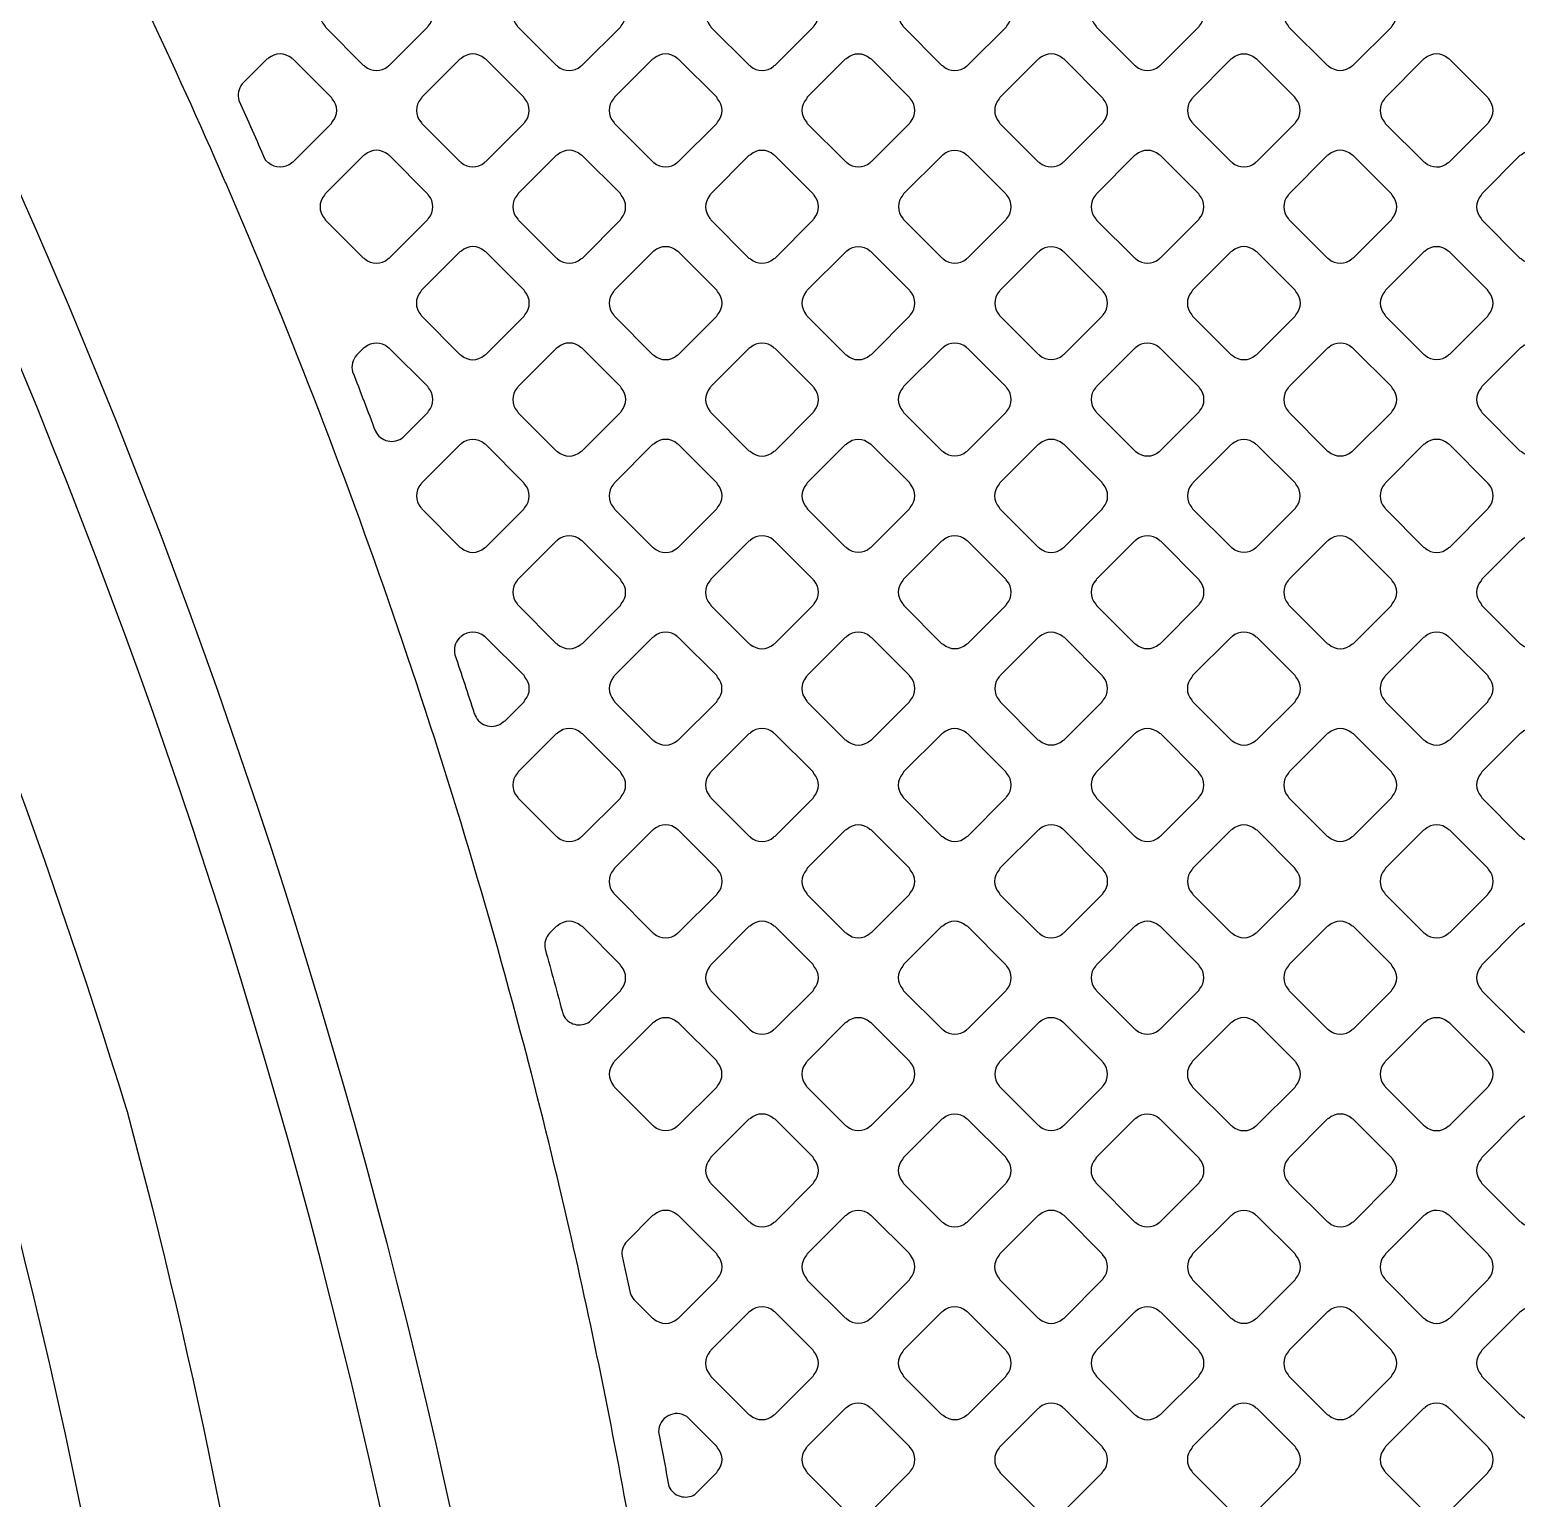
# Model space of a CAD drawing. Extents: x 0 to 248, y 0 to 175.
# Drawn here: x 93.508 to 95.17, y 139.184 to 140.826 of the extents above; entities that cross this region are included whole.
import ezdxf

# ---------------------------------------------------------------- set-up
doc = ezdxf.new("R2010")
doc.units = 0
doc.layers.add('gbr-dxf', color=7, linetype='Continuous')

msp = doc.modelspace()

# ---------------------------------------------------------------- linework, layer by layer
at = {"layer": 'gbr-dxf', "linetype": 'Continuous'}
for points in [[(91.9697, 142.8972, -0.195845), (94.1545, 137.5371, -0.014149), (94.1546, 137.5351), (94.1546, 135.853, -0.025288), (94.1545, 135.8492, 0.157439), (94.5628, 134.5893, 0.219385), (94.7483, 134.5038, -0.014355), (94.7503, 134.5037, -0.010806), (94.7589, 134.5039, -0.414223), (94.9621, 134.3007, -0.414223), (94.7589, 134.0975, -0.414223), (94.5557, 134.3007, -0.043561), (94.5587, 134.3358, -0.012185), (94.559, 134.3374, 0.044234), (94.563, 134.3803, -0.010298), (94.563, 134.3816, 0.140494), (94.526, 134.5108, -0.004442), (94.5028, 134.5423), (94.5026, 134.5425, -0.158008), (94.0783, 135.8515, -0.014071), (94.0784, 135.8534), (94.0784, 137.5331, -0.014135), (94.0783, 137.5351, 0.196009), (91.9132, 142.846, -0.019381)], [(91.7264, 142.7566, -0.122231), (93.6151, 139.6209, -0.016533), (93.6165, 139.6162, -0.065936), (93.8516, 137.847, -0.007748), (93.8516, 137.845), (93.8516, 132.8925, -0.009724), (93.8515, 132.8898, 0.160485), (94.0703, 132.2309, 0.174527), (94.2731, 132.1404, -0.014827), (94.2774, 132.1399, -0.386382), (94.4611, 131.9377, -0.414223), (94.2579, 131.7345, -0.395614), (94.0551, 131.9247, 0.115459), (94.0073, 132.0661, -0.01735), (93.9524, 132.1341), (93.9522, 132.1344, -0.1621), (93.6991, 132.8904, -0.007849), (93.6991, 132.8924, -0.011836), (93.6992, 132.8958), (93.6992, 137.843, -0.007677), (93.6992, 137.845, 0.065927), (93.47, 139.5743, 0.12221), (91.6203, 142.6472, -0.008815)], [(94.1863, 139.109, 0.013535), (94.1154, 139.4659), (94.1153, 139.4666, 0.007848), (94.0654, 139.6715, -0.035856), (94.0645, 139.6749, 0.038573), (93.7268, 140.6546, -0.031591), (93.7256, 140.6575, 0.015741), (93.5449, 141.0402, -0.038409), (93.5431, 141.0437, 0.017473), (93.3146, 141.4542, -0.034563)]]:
    msp.add_lwpolyline(points, format="xyb", dxfattribs=at)
for points in [[(93.8373, 140.8306, -0.104392), (93.8383, 140.8288), (93.8807, 140.7863, -0.100151), (93.8825, 140.7853, 0.379415), (93.9084, 140.7853, -0.095612), (93.9101, 140.7863), (93.9526, 140.8288, -0.096092), (93.9536, 140.8305, 0.378693), (93.9536, 140.8564, -0.108121), (93.9525, 140.8583), (93.91, 140.9008, -0.096527), (93.9084, 140.9017, 0.37947), (93.8824, 140.9017, -0.096458), (93.8808, 140.9008), (93.8382, 140.8582, -0.096627), (93.8373, 140.8566, 0.379731)], [(94.0527, 140.8565, 0.379692), (94.0527, 140.8305, -0.09253), (94.0537, 140.8289), (94.0964, 140.7862, -0.087638), (94.0979, 140.7853, 0.37981), (94.1239, 140.7853, -0.096625), (94.1255, 140.7863), (94.1681, 140.8289, -0.096111), (94.1691, 140.8305, 0.37981), (94.1691, 140.8565, -0.104293), (94.1681, 140.8583), (94.1256, 140.9008, -0.092233), (94.124, 140.9018, 0.379802), (94.098, 140.9018, -0.095956), (94.0964, 140.9008), (94.0537, 140.8581, -0.096416)], [(94.2683, 140.8306, -0.092162), (94.2692, 140.829), (94.3121, 140.7862, -0.08752), (94.3135, 140.7853, 0.37889), (94.3395, 140.7853, -0.096117), (94.3411, 140.7862), (94.3837, 140.8289, -0.095895), (94.3847, 140.8305, 0.379201), (94.3847, 140.8565, -0.087784), (94.3838, 140.8579), (94.341, 140.9008, -0.092233), (94.3394, 140.9017, 0.379731), (94.3134, 140.9017, -0.096458), (94.3118, 140.9007), (94.2692, 140.8582, -0.096627), (94.2683, 140.8565, 0.3795)], [(94.4838, 140.8305, -0.104392), (94.4849, 140.8287), (94.5273, 140.7863, -0.100824), (94.529, 140.7852, 0.379182), (94.555, 140.7852, -0.096507), (94.5566, 140.7862), (94.5993, 140.8289, -0.096036), (94.6003, 140.8305, 0.37829), (94.6003, 140.8564, -0.091854), (94.5994, 140.858), (94.5566, 140.9007, -0.095796), (94.555, 140.9017, 0.379347), (94.529, 140.9017, -0.096458), (94.5274, 140.9007), (94.4848, 140.8581, -0.096627), (94.4838, 140.8565, 0.379731)], [(94.6994, 140.8306, -0.107526), (94.7005, 140.8287), (94.7428, 140.7863, -0.103923), (94.7446, 140.7853, 0.379057), (94.7705, 140.7853, -0.096117), (94.7722, 140.7863), (94.8147, 140.8288, -0.095796), (94.8157, 140.8305, 0.378779), (94.8157, 140.8564, -0.103884), (94.8147, 140.8582), (94.7723, 140.9005, -0.107982), (94.7705, 140.9016, 0.378885), (94.7446, 140.9016, -0.096618), (94.7429, 140.9006), (94.7004, 140.8581, -0.096206), (94.6994, 140.8565, 0.378446)], [(94.9148, 140.8564, 0.379778), (94.9148, 140.8304, -0.083328), (94.9157, 140.829), (94.9584, 140.7863, -0.096332), (94.96, 140.7854, 0.37981), (94.986, 140.7854, -0.096625), (94.9876, 140.7863), (95.0302, 140.8289, -0.096111), (95.0311, 140.8305, 0.379092), (95.0312, 140.8564, -0.091768), (95.0302, 140.858), (94.9876, 140.9006, -0.095686), (94.9859, 140.9016, 0.378853), (94.96, 140.9016, -0.096614), (94.9584, 140.9006), (94.9158, 140.858, -0.096558)], [(93.7417, 140.7469, -0.002708), (93.7709, 140.6806), (93.7731, 140.6784, -0.092126), (93.7746, 140.6775, 0.379463), (93.8006, 140.6775, -0.09601), (93.8022, 140.6784), (93.845, 140.7212, -0.096405), (93.846, 140.7228, 0.378836), (93.846, 140.7488, -0.083636), (93.8451, 140.7502), (93.8021, 140.7931, -0.087648), (93.8006, 140.794, 0.379249), (93.7747, 140.794, -0.096458), (93.773, 140.793), (93.7453, 140.7653, 0.247811)], [(93.9451, 140.7488, 0.379692), (93.9451, 140.7228, -0.104663), (93.9461, 140.721), (93.9885, 140.6786, -0.100824), (93.9902, 140.6776, 0.37981), (94.0162, 140.6776, -0.096625), (94.0178, 140.6786), (94.0603, 140.7211, -0.096111), (94.0613, 140.7227, 0.37981), (94.0613, 140.7487, -0.108195), (94.0602, 140.7506), (94.0178, 140.793, -0.096111), (94.0162, 140.7939, 0.379802), (93.9902, 140.7939, -0.095956), (93.9886, 140.793), (93.946, 140.7504, -0.096416)], [(94.1605, 140.7228, -0.092162), (94.1614, 140.7212), (94.2043, 140.6784, -0.087645), (94.2057, 140.6775, 0.379201), (94.2317, 140.6775, -0.096625), (94.2333, 140.6785), (94.2759, 140.7211, -0.096111), (94.2769, 140.7227, 0.379308), (94.2769, 140.7487, -0.104256), (94.2759, 140.7505), (94.2333, 140.7931, -0.092456), (94.2317, 140.794, 0.37947), (94.2058, 140.794, -0.096458), (94.2041, 140.7931), (94.1615, 140.7504, -0.096627), (94.1605, 140.7487, 0.3795)], [(94.3761, 140.7228, -0.100285), (94.3771, 140.7211), (94.4197, 140.6786, -0.09693), (94.4213, 140.6776, 0.379182), (94.4473, 140.6775, -0.096507), (94.4489, 140.6785), (94.4915, 140.7211, -0.096036), (94.4924, 140.7227, 0.378393), (94.4925, 140.7486, -0.095528), (94.4915, 140.7502), (94.4489, 140.7929, -0.099933), (94.4472, 140.7939, 0.379347), (94.4212, 140.7938, -0.096458), (94.4196, 140.7929), (94.3771, 140.7504, -0.096627), (94.3761, 140.7488, 0.379731)], [(94.5915, 140.7227, -0.099442), (94.5925, 140.721), (94.6351, 140.6784, -0.095602), (94.6368, 140.6775, 0.379299), (94.6627, 140.6775, -0.096625), (94.6644, 140.6785), (94.707, 140.7211, -0.096111), (94.708, 140.7227, 0.37981), (94.708, 140.7487, -0.096458), (94.707, 140.7503), (94.6643, 140.7931, -0.083733), (94.6629, 140.7939, 0.379237), (94.6369, 140.794, -0.096528), (94.6353, 140.793), (94.5925, 140.7503, -0.095602), (94.5916, 140.7486, 0.378344)], [(94.8071, 140.7227, -0.096117), (94.8081, 140.7211), (94.8505, 140.6787, -0.10739), (94.8523, 140.6776, 0.378747), (94.8783, 140.6776, -0.09601), (94.8799, 140.6786), (94.9224, 140.7211, -0.096227), (94.9234, 140.7228, 0.379422), (94.9234, 140.7487, -0.100399), (94.9224, 140.7505), (94.88, 140.7928, -0.10437), (94.8782, 140.7939, 0.379731), (94.8523, 140.7939, -0.096458), (94.8506, 140.7929), (94.8081, 140.7503, -0.096627), (94.8071, 140.7487, 0.3795)], [(95.0225, 140.7487, 0.379347), (95.0225, 140.7228, -0.087784), (95.0234, 140.7213), (95.0664, 140.6783, -0.083596), (95.0678, 140.6775, 0.379308), (95.0937, 140.6774, -0.096117), (95.0953, 140.6784), (95.138, 140.7211, -0.096227), (95.139, 140.7227, 0.37874), (95.139, 140.7486, -0.087946), (95.1381, 140.7501), (95.0952, 140.793, -0.09246), (95.0937, 140.7939, 0.378338), (95.0678, 140.794, -0.096025), (95.0661, 140.793), (95.0235, 140.7503, -0.095895)], [(93.8372, 140.6409, 0.379248), (93.8372, 140.615, -0.100902), (93.8383, 140.6132), (93.8807, 140.5708, -0.096111), (93.8824, 140.5698, 0.37981), (93.9083, 140.5698, -0.095956), (93.91, 140.5708), (93.9526, 140.6134, -0.096111), (93.9536, 140.615, 0.379451), (93.9536, 140.641, -0.096259), (93.9526, 140.6426), (93.9099, 140.6854, -0.083081), (93.9085, 140.6863, 0.37909), (93.8825, 140.6862, -0.096117), (93.8809, 140.6853), (93.8382, 140.6425, -0.096509)], [(94.0528, 140.6151, -0.104392), (94.0538, 140.6133), (94.0963, 140.5708, -0.100151), (94.098, 140.5698, 0.379308), (94.124, 140.5698, -0.09601), (94.1256, 140.5707), (94.1681, 140.6133, -0.096227), (94.1691, 140.6149, 0.378952), (94.1691, 140.6408, -0.107677), (94.1681, 140.6427), (94.1255, 140.6852, -0.096527), (94.1239, 140.6862, 0.37947), (94.0979, 140.6862, -0.096458), (94.0963, 140.6852), (94.0538, 140.6427, -0.096627), (94.0528, 140.641, 0.379731)], [(94.2683, 140.615, -0.096475), (94.2693, 140.6133), (94.3119, 140.5707, -0.092959), (94.3135, 140.5698, 0.379182), (94.3394, 140.5697, -0.096507), (94.3411, 140.5707), (94.3838, 140.6134, -0.095997), (94.3847, 140.615, 0.37829), (94.3847, 140.6409, -0.100124), (94.3837, 140.6426), (94.3413, 140.6851, -0.104101), (94.3395, 140.6862, 0.379347), (94.3135, 140.6861, -0.096458), (94.3119, 140.6852), (94.2693, 140.6426, -0.096627), (94.2683, 140.6409, 0.379731)], [(94.4839, 140.6151, -0.100205), (94.4849, 140.6134), (94.5275, 140.5708, -0.095796), (94.5291, 140.5698, 0.378829), (94.555, 140.5698, -0.095866), (94.5567, 140.5708), (94.5992, 140.6133, -0.096227), (94.6002, 140.6149, 0.378952), (94.6002, 140.6409, -0.095968), (94.5992, 140.6425), (94.5567, 140.6851, -0.10077), (94.5549, 140.6861, 0.378885), (94.529, 140.6861, -0.096355), (94.5274, 140.6851), (94.4848, 140.6426, -0.095997), (94.4839, 140.641, 0.378446)], [(94.6993, 140.615, -0.103999), (94.7004, 140.6132), (94.7428, 140.5708, -0.100215), (94.7445, 140.5698, 0.379201), (94.7704, 140.5698, -0.095956), (94.7721, 140.5708), (94.8147, 140.6134, -0.096332), (94.8157, 140.6151, 0.379308), (94.8157, 140.641, -0.092052), (94.8148, 140.6426), (94.7721, 140.6852, -0.096527), (94.7705, 140.6862, 0.37947), (94.7445, 140.6861, -0.096458), (94.7429, 140.6852), (94.7003, 140.6426, -0.096627), (94.6994, 140.6409, 0.3795)], [(94.9148, 140.615, -0.096625), (94.9158, 140.6134), (94.9583, 140.5709, -0.107817), (94.9601, 140.5698, 0.37981), (94.9861, 140.5698, -0.096625), (94.9878, 140.5708), (95.0302, 140.6133, -0.096111), (95.0312, 140.615, 0.37981), (95.0312, 140.6409, -0.100399), (95.0302, 140.6426), (94.9877, 140.6851, -0.10442), (94.9859, 140.6862, 0.379731), (94.96, 140.6862, -0.096458), (94.9583, 140.6852), (94.9158, 140.6426, -0.096627), (94.9148, 140.641, 0.379731)], [(95.1304, 140.6409, 0.37947), (95.1304, 140.615, -0.092348), (95.1313, 140.6134), (95.174, 140.5707, -0.088202), (95.1755, 140.5698, 0.37981), (95.2015, 140.5698, -0.095956), (95.2031, 140.5708), (95.2456, 140.6133, -0.096332), (95.2466, 140.6149, 0.379092), (95.2466, 140.6409, -0.099754), (95.2456, 140.6426), (95.203, 140.6852, -0.087638), (95.2015, 140.6861, 0.37905), (95.1756, 140.6861, -0.095862), (95.174, 140.6852), (95.1313, 140.6426, -0.096423)], [(93.9449, 140.5332, 0.379249), (93.9449, 140.5073, -0.10047), (93.946, 140.5055), (93.9885, 140.4629, -0.096332), (93.9902, 140.462, 0.379451), (94.0161, 140.4619, -0.096117), (94.0178, 140.4629), (94.0605, 140.5056, -0.095895), (94.0614, 140.5072, 0.379201), (94.0614, 140.5332, -0.096625), (94.0604, 140.5348), (94.0176, 140.5776, -0.083651), (94.0162, 140.5785, 0.3795), (93.9903, 140.5785, -0.096475), (93.9886, 140.5776), (93.9459, 140.5348, -0.096195)], [(94.1605, 140.5073, -0.100076), (94.1615, 140.5055), (94.2041, 140.463, -0.096227), (94.2057, 140.462, 0.378837), (94.2317, 140.462, -0.09601), (94.2333, 140.463), (94.276, 140.5056, -0.095935), (94.2769, 140.5072, 0.379002), (94.2769, 140.5332, -0.09601), (94.276, 140.5348), (94.2334, 140.5774, -0.10077), (94.2317, 140.5784, 0.37947), (94.2057, 140.5784, -0.096458), (94.2041, 140.5774), (94.1616, 140.5348, -0.096627), (94.1606, 140.5332, 0.379357)], [(94.376, 140.5073, -0.095383), (94.377, 140.5056), (94.4197, 140.4629, -0.09197), (94.4213, 140.462, 0.379299), (94.4472, 140.462, -0.095956), (94.4489, 140.463), (94.4915, 140.5056, -0.096332), (94.4925, 140.5072, 0.37981), (94.4925, 140.5332, -0.10047), (94.4915, 140.5349), (94.449, 140.5774, -0.10399), (94.4472, 140.5784, 0.379237), (94.4213, 140.5784, -0.096528), (94.4197, 140.5774), (94.377, 140.5348, -0.096036), (94.376, 140.5332, 0.378344)], [(94.5916, 140.5073, -0.100076), (94.5926, 140.5056), (94.6351, 140.4631, -0.096227), (94.6368, 140.4621, 0.379422), (94.6627, 140.4621, -0.095956), (94.6644, 140.4631), (94.7069, 140.5056, -0.096332), (94.7079, 140.5072, 0.379308), (94.7079, 140.5332, -0.095968), (94.7069, 140.5348), (94.6644, 140.5773, -0.10077), (94.6627, 140.5783, 0.37947), (94.6367, 140.5783, -0.096458), (94.6351, 140.5773), (94.5926, 140.5349, -0.096627), (94.5917, 140.5332, 0.379357)], [(94.807, 140.5072, -0.092139), (94.8079, 140.5056), (94.8505, 140.463, -0.104264), (94.8523, 140.462, 0.37981), (94.8783, 140.462, -0.096625), (94.8799, 140.463), (94.9226, 140.5056, -0.096111), (94.9235, 140.5073, 0.37981), (94.9235, 140.5332, -0.088014), (94.9226, 140.5347), (94.8798, 140.5775, -0.092233), (94.8782, 140.5785, 0.379731), (94.8523, 140.5785, -0.096458), (94.8506, 140.5775), (94.808, 140.5348, -0.096627), (94.807, 140.5332, 0.379731)], [(95.0227, 140.5073, -0.103999), (95.0237, 140.5055), (95.0661, 140.4631, -0.099849), (95.0678, 140.4621, 0.37889), (95.0937, 140.4621, -0.096117), (95.0954, 140.4631), (95.1379, 140.5056, -0.095895), (95.1389, 140.5072, 0.379201), (95.1389, 140.5332, -0.108153), (95.1378, 140.535), (95.0955, 140.5774, -0.096111), (95.0938, 140.5784, 0.379731), (95.0678, 140.5784, -0.096458), (95.0662, 140.5774), (95.0237, 140.5349, -0.096627), (95.0227, 140.5332, 0.3795)], [(93.8687, 140.4434, -0.002652), (93.8942, 140.3772, 0.493747), (93.9253, 140.3704), (93.9527, 140.3978, -0.096227), (93.9536, 140.3994, 0.379422), (93.9536, 140.4254, -0.09253), (93.9527, 140.427), (93.91, 140.4697, -0.096423), (93.9083, 140.4706, 0.379679), (93.8824, 140.4707, -0.096475), (93.8807, 140.4697), (93.8734, 140.4623), (93.8733, 140.4623, 0.25946)], [(94.0528, 140.3994, -0.100588), (94.0538, 140.3977), (94.0963, 140.3552, -0.095895), (94.0979, 140.3542, 0.378664), (94.1238, 140.3542, -0.09601), (94.1255, 140.3552), (94.1682, 140.3979, -0.0953), (94.1692, 140.3995, 0.378804), (94.1691, 140.4254, -0.096614), (94.1682, 140.4271), (94.1254, 140.4698, -0.083134), (94.124, 140.4707, 0.379778), (94.0981, 140.4707, -0.096458), (94.0964, 140.4697), (94.0538, 140.4271, -0.096857), (94.0528, 140.4254, 0.3795)], [(94.2683, 140.3995, -0.09937), (94.2693, 140.3978), (94.3119, 140.3552, -0.095895), (94.3135, 140.3542, 0.379057), (94.3395, 140.3542, -0.096117), (94.3411, 140.3552), (94.3837, 140.3978, -0.095895), (94.3847, 140.3995, 0.379201), (94.3847, 140.4254, -0.096625), (94.3837, 140.4271), (94.3412, 140.4696, -0.100519), (94.3394, 140.4706, 0.379106), (94.3135, 140.4707, -0.096528), (94.3119, 140.4697), (94.2693, 140.4271, -0.096509), (94.2683, 140.4254, 0.378532)], [(94.4838, 140.3995, -0.095862), (94.4848, 140.3978), (94.5274, 140.3552, -0.091916), (94.529, 140.3543, 0.379422), (94.5549, 140.3543, -0.095956), (94.5566, 140.3553), (94.5992, 140.3979, -0.096332), (94.6002, 140.3995, 0.379451), (94.6002, 140.4255, -0.100575), (94.5992, 140.4272), (94.5568, 140.4696, -0.104173), (94.555, 140.4706, 0.379249), (94.529, 140.4706, -0.096458), (94.5274, 140.4696), (94.4848, 140.4271, -0.096627), (94.4838, 140.4254, 0.379357)], [(94.6994, 140.3996, -0.100399), (94.7004, 140.3979), (94.7429, 140.3553, -0.096627), (94.7446, 140.3543, 0.37981), (94.7706, 140.3543, -0.096625), (94.7722, 140.3553), (94.8147, 140.3978, -0.096111), (94.8157, 140.3994, 0.37981), (94.8157, 140.4254, -0.096458), (94.8147, 140.427), (94.7721, 140.4696, -0.100499), (94.7704, 140.4706, 0.379731), (94.7444, 140.4706, -0.096458), (94.7428, 140.4696), (94.7003, 140.4272, -0.096857), (94.6994, 140.4256, 0.379731)], [(94.9148, 140.3994, -0.092348), (94.9158, 140.3978), (94.9582, 140.3553, -0.10399), (94.96, 140.3543, 0.379308), (94.986, 140.3543, -0.09601), (94.9876, 140.3553), (95.0303, 140.3979, -0.096227), (95.0312, 140.3996, 0.378952), (95.0312, 140.4255, -0.087946), (95.0303, 140.427), (94.9876, 140.4697, -0.092456), (94.986, 140.4707, 0.37947), (94.9601, 140.4706, -0.096458), (94.9584, 140.4697), (94.9158, 140.427, -0.096627), (94.9148, 140.4254, 0.379731)], [(95.1304, 140.3996, -0.103999), (95.1314, 140.3978), (95.1739, 140.3552, -0.099849), (95.1756, 140.3542, 0.37889), (95.2016, 140.3543, -0.096117), (95.2032, 140.3552), (95.2457, 140.3978, -0.095895), (95.2467, 140.3994, 0.379201), (95.2467, 140.4254, -0.108153), (95.2456, 140.4272), (95.2031, 140.4697, -0.096111), (95.2015, 140.4707, 0.379731), (95.1755, 140.4707, -0.096458), (95.1739, 140.4697), (95.1313, 140.4272, -0.096627), (95.1304, 140.4255, 0.3795)], [(93.945, 140.2918, -0.09601), (93.946, 140.2901), (93.9887, 140.2475, -0.092074), (93.9902, 140.2465, 0.378573), (94.0161, 140.2465, -0.095883), (94.0178, 140.2475), (94.0603, 140.29, -0.095585), (94.0613, 140.2917, 0.379002), (94.0613, 140.3176, -0.099971), (94.0603, 140.3193), (94.0177, 140.362, -0.088207), (94.0162, 140.3629, 0.379411), (93.9902, 140.3629, -0.096766), (93.9886, 140.3619), (93.946, 140.3193, -0.096527), (93.9451, 140.3177, 0.378789)], [(94.1605, 140.3177, 0.378853), (94.1605, 140.2917, -0.100588), (94.1615, 140.29), (94.2041, 140.2474, -0.096212), (94.2057, 140.2464, 0.379173), (94.2317, 140.2464, -0.09601), (94.2333, 140.2474), (94.276, 140.2901, -0.096227), (94.2769, 140.2917, 0.379422), (94.2769, 140.3177, -0.096458), (94.2759, 140.3193), (94.2332, 140.3621, -0.083733), (94.2318, 140.363, 0.379237), (94.2058, 140.363, -0.096355), (94.2042, 140.362), (94.1614, 140.3193, -0.095997)], [(94.3761, 140.2918, -0.107964), (94.3772, 140.2899), (94.4195, 140.2476, -0.104101), (94.4213, 140.2466, 0.379201), (94.4472, 140.2466, -0.095956), (94.4489, 140.2476), (94.4914, 140.2901, -0.096111), (94.4923, 140.2917, 0.379451), (94.4924, 140.3177, -0.104473), (94.4913, 140.3195), (94.449, 140.3618, -0.108118), (94.4471, 140.3628, 0.379249), (94.4212, 140.3628, -0.096458), (94.4196, 140.3618), (94.3771, 140.3194, -0.096627), (94.3761, 140.3177, 0.3795)], [(94.5915, 140.2917, -0.092348), (94.5925, 140.2902), (94.6353, 140.2474, -0.088207), (94.6368, 140.2464, 0.37981), (94.6627, 140.2464, -0.096625), (94.6644, 140.2474), (94.707, 140.29, -0.096111), (94.708, 140.2917, 0.37981), (94.708, 140.3177, -0.104293), (94.7069, 140.3195), (94.6643, 140.362, -0.092623), (94.6628, 140.363, 0.379731), (94.6368, 140.363, -0.096458), (94.6351, 140.362), (94.5925, 140.3194, -0.096627), (94.5915, 140.3177, 0.379731)], [(94.8071, 140.2917, -0.087784), (94.808, 140.2902), (94.8506, 140.2476, -0.100151), (94.8523, 140.2466, 0.379308), (94.8783, 140.2466, -0.09601), (94.8799, 140.2476), (94.9224, 140.2901, -0.096227), (94.9234, 140.2918, 0.378952), (94.9234, 140.3177, -0.092052), (94.9225, 140.3192), (94.8799, 140.3619, -0.096527), (94.8782, 140.3628, 0.37947), (94.8523, 140.3628, -0.096458), (94.8506, 140.3618), (94.8081, 140.3193, -0.096627), (94.8071, 140.3177, 0.379731)], [(95.0225, 140.2917, -0.096117), (95.0235, 140.2901), (95.0662, 140.2473, -0.091578), (95.0678, 140.2464, 0.379201), (95.0937, 140.2464, -0.096625), (95.0954, 140.2474), (95.1381, 140.2901, -0.096111), (95.1391, 140.2918, 0.379308), (95.1391, 140.3177, -0.083622), (95.1382, 140.3191), (95.0953, 140.3621, -0.088435), (95.0938, 140.363, 0.37947), (95.0678, 140.363, -0.096458), (95.0662, 140.362), (95.0235, 140.3193, -0.096627), (95.0225, 140.3177, 0.3795)], [(94.0527, 140.1841, -0.095487), (94.0537, 140.1824), (94.0965, 140.1397, -0.091683), (94.098, 140.1387, 0.379163), (94.124, 140.1387, -0.095956), (94.1256, 140.1397), (94.1681, 140.1822, -0.096332), (94.1691, 140.1839, 0.379308), (94.1691, 140.2098, -0.100076), (94.1681, 140.2115), (94.1254, 140.2543, -0.087865), (94.1239, 140.2552, 0.378885), (94.098, 140.2552, -0.096618), (94.0963, 140.2542), (94.0537, 140.2116, -0.096206), (94.0527, 140.21, 0.378584)], [(94.2682, 140.1839, -0.095862), (94.2692, 140.1823), (94.3118, 140.1397, -0.091916), (94.3134, 140.1387, 0.379422), (94.3394, 140.1387, -0.095956), (94.341, 140.1397), (94.3837, 140.1824, -0.096332), (94.3847, 140.1841, 0.379308), (94.3847, 140.21, -0.083548), (94.3838, 140.2114), (94.341, 140.2542, -0.088207), (94.3395, 140.2552, 0.37947), (94.3136, 140.2551, -0.096458), (94.3119, 140.2542), (94.2692, 140.2115, -0.096627), (94.2683, 140.2099, 0.379357)], [(94.4838, 140.1841, -0.108042), (94.4849, 140.1822), (94.5273, 140.1398, -0.104264), (94.5291, 140.1388, 0.37981), (94.555, 140.1388, -0.096625), (94.5567, 140.1398), (94.5992, 140.1822, -0.096111), (94.6002, 140.1839, 0.37981), (94.6002, 140.2099, -0.104293), (94.5991, 140.2117), (94.5567, 140.254, -0.108515), (94.5549, 140.2551, 0.379731), (94.5289, 140.2551, -0.096458), (94.5273, 140.2541), (94.4848, 140.2117, -0.096627), (94.4838, 140.21, 0.379731)], [(94.6994, 140.1839, -0.096625), (94.7003, 140.1823), (94.7429, 140.1397, -0.092233), (94.7445, 140.1388, 0.37981), (94.7704, 140.1388, -0.095956), (94.7721, 140.1398), (94.8147, 140.1824, -0.096332), (94.8157, 140.184, 0.37981), (94.8157, 140.21, -0.10047), (94.8147, 140.2117), (94.7723, 140.2541, -0.10399), (94.7705, 140.2551, 0.379731), (94.7445, 140.2551, -0.096458), (94.7429, 140.2541), (94.7003, 140.2116, -0.096627), (94.6994, 140.2099, 0.379731)], [(94.9148, 140.184, -0.087784), (94.9157, 140.1825), (94.9584, 140.1398, -0.100151), (94.9601, 140.1388, 0.379308), (94.9861, 140.1388, -0.09601), (94.9877, 140.1397), (95.0303, 140.1823, -0.096227), (95.0312, 140.1839, 0.378952), (95.0312, 140.2099, -0.092052), (95.0303, 140.2114), (94.9876, 140.2542, -0.096527), (94.9859, 140.2551, 0.37947), (94.96, 140.2551, -0.096458), (94.9583, 140.2541), (94.9158, 140.2116, -0.096627), (94.9148, 140.21, 0.379731)], [(95.1304, 140.1839, -0.100082), (95.1314, 140.1822), (95.1739, 140.1397, -0.096227), (95.1755, 140.1387, 0.379201), (95.2015, 140.1387, -0.095956), (95.2031, 140.1397), (95.2457, 140.1823, -0.096332), (95.2467, 140.184, 0.379308), (95.2467, 140.2099, -0.095968), (95.2457, 140.2116), (95.203, 140.2543, -0.083772), (95.2016, 140.2552, 0.37947), (95.1757, 140.2552, -0.096458), (95.174, 140.2542), (95.1313, 140.2115, -0.096627), (95.1304, 140.2099, 0.3795)], [(93.9832, 140.1271, -0.002587), (94.0048, 140.0614, -0.06028), (94.0059, 140.0593, 0.520972), (94.0371, 140.0519, -0.065634), (94.0392, 140.0533), (94.0604, 140.0745, -0.096737), (94.0614, 140.0762, 0.378771), (94.0614, 140.1021, -0.104439), (94.0604, 140.1039), (94.0177, 140.1465, -0.092629), (94.0162, 140.1475, 0.379032), (93.9902, 140.1475, -0.096723), (93.9886, 140.1465), (93.9879, 140.1458, 0.256441)], [(94.1606, 140.0762, -0.095506), (94.1615, 140.0746), (94.2042, 140.032, -0.091416), (94.2057, 140.031, 0.379169), (94.2317, 140.031, -0.095956), (94.2333, 140.032), (94.2758, 140.0745, -0.096111), (94.2768, 140.0762, 0.379451), (94.2768, 140.1021, -0.100588), (94.2758, 140.1038), (94.2332, 140.1465, -0.087648), (94.2317, 140.1474, 0.37919), (94.2058, 140.1474, -0.096766), (94.2041, 140.1464), (94.1615, 140.1038, -0.096527), (94.1606, 140.1022, 0.378789)], [(94.376, 140.0762, -0.104392), (94.377, 140.0744), (94.4195, 140.032, -0.100476), (94.4213, 140.031, 0.37981), (94.4472, 140.031, -0.096625), (94.4489, 140.0319), (94.4915, 140.0745, -0.096111), (94.4925, 140.0762, 0.37981), (94.4925, 140.1022, -0.09253), (94.4915, 140.1037), (94.4488, 140.1464, -0.096423), (94.4472, 140.1474, 0.379731), (94.4212, 140.1474, -0.096458), (94.4196, 140.1464), (94.377, 140.1039, -0.096627), (94.376, 140.1022, 0.379731)], [(94.5916, 140.0763, -0.107922), (94.5927, 140.0744), (94.635, 140.0321, -0.103673), (94.6368, 140.0311, 0.37889), (94.6627, 140.0311, -0.096117), (94.6644, 140.032), (94.7069, 140.0746, -0.095895), (94.7079, 140.0762, 0.379201), (94.7079, 140.1022, -0.104392), (94.7068, 140.104), (94.6646, 140.1462, -0.107961), (94.6627, 140.1473, 0.379731), (94.6367, 140.1473, -0.096458), (94.6351, 140.1463), (94.5926, 140.1039, -0.096627), (94.5917, 140.1022, 0.3795)], [(94.807, 140.0762, -0.083317), (94.8079, 140.0748), (94.8507, 140.032, -0.096111), (94.8523, 140.031, 0.37981), (94.8783, 140.031, -0.095956), (94.8799, 140.032), (94.9226, 140.0746, -0.096332), (94.9235, 140.0762, 0.37981), (94.9235, 140.1022, -0.096625), (94.9226, 140.1038), (94.88, 140.1464, -0.100151), (94.8782, 140.1474, 0.379731), (94.8523, 140.1474, -0.096458), (94.8506, 140.1464), (94.808, 140.1038, -0.096627), (94.807, 140.1021, 0.379731)], [(95.0226, 140.0762, -0.09601), (95.0236, 140.0746), (95.0662, 140.032, -0.092398), (95.0678, 140.031, 0.379422), (95.0938, 140.0311, -0.096625), (95.0954, 140.032), (95.1379, 140.0745, -0.096332), (95.1389, 140.0762, 0.37981), (95.1389, 140.1021, -0.100285), (95.1379, 140.1039), (95.0953, 140.1464, -0.088207), (95.0938, 140.1474, 0.3795), (95.0679, 140.1474, -0.096614), (95.0662, 140.1464), (95.0236, 140.1038, -0.096539), (95.0226, 140.1022, 0.378699)], [(94.0528, 139.9684, -0.092052), (94.0537, 139.9668), (94.0964, 139.9241, -0.087648), (94.0979, 139.9232, 0.379178), (94.1239, 139.9232, -0.096225), (94.1255, 139.9242), (94.1681, 139.9668, -0.096092), (94.1691, 139.9685, 0.378825), (94.1691, 139.9944, -0.104211), (94.1681, 139.9962), (94.1256, 140.0387, -0.09229), (94.124, 140.0397, 0.379206), (94.0981, 140.0396, -0.096458), (94.0964, 140.0387), (94.0538, 139.996, -0.096627), (94.0528, 139.9944, 0.3795)], [(94.2683, 139.9685, -0.095487), (94.2692, 139.9669), (94.312, 139.9241, -0.091025), (94.3135, 139.9232, 0.379163), (94.3395, 139.9232, -0.095956), (94.3411, 139.9242), (94.3836, 139.9667, -0.096111), (94.3846, 139.9683, 0.37981), (94.3846, 139.9943, -0.100399), (94.3836, 139.996), (94.3409, 140.0387, -0.088334), (94.3394, 140.0397, 0.379762), (94.3135, 140.0397, -0.096225), (94.3118, 140.0387), (94.2692, 139.9961, -0.096527), (94.2683, 139.9945, 0.378885)], [(94.4838, 139.9684, -0.104392), (94.4849, 139.9666), (94.5272, 139.9243, -0.100151), (94.529, 139.9233, 0.379308), (94.5549, 139.9232, -0.09601), (94.5565, 139.9242), (94.5992, 139.9669, -0.096227), (94.6002, 139.9685, 0.378952), (94.6002, 139.9944, -0.092052), (94.5992, 139.996), (94.5566, 140.0386, -0.096527), (94.555, 140.0396, 0.37947), (94.529, 140.0396, -0.096458), (94.5274, 140.0386), (94.4848, 139.996, -0.096627), (94.4838, 139.9944, 0.379731)], [(94.6993, 139.9686, -0.107922), (94.7004, 139.9667), (94.7428, 139.9243, -0.103673), (94.7446, 139.9232, 0.37889), (94.7705, 139.9232, -0.096117), (94.7722, 139.9242), (94.8147, 139.9668, -0.095895), (94.8157, 139.9684, 0.379201), (94.8157, 139.9943, -0.104392), (94.8147, 139.9961), (94.7723, 140.0385, -0.107961), (94.7704, 140.0396, 0.379731), (94.7444, 140.0396, -0.096458), (94.7428, 140.0386), (94.7003, 139.9962, -0.096627), (94.6994, 139.9945, 0.3795)], [(94.9148, 139.9684, -0.083548), (94.9157, 139.967), (94.9584, 139.9242, -0.096328), (94.96, 139.9233, 0.379422), (94.986, 139.9233, -0.096625), (94.9876, 139.9243), (95.0302, 139.9669, -0.096111), (95.0312, 139.9685, 0.379451), (95.0312, 139.9945, -0.096259), (95.0303, 139.9961), (94.9878, 140.0386, -0.100215), (94.986, 140.0396, 0.379249), (94.9601, 140.0396, -0.096458), (94.9584, 140.0386), (94.9158, 139.996, -0.096627), (94.9148, 139.9943, 0.379357)], [(95.1304, 139.9685, -0.096625), (95.1313, 139.9669), (95.174, 139.9242, -0.092233), (95.1756, 139.9232, 0.379308), (95.2016, 139.9232, -0.09601), (95.2032, 139.9242), (95.2457, 139.9667, -0.096328), (95.2467, 139.9684, 0.378952), (95.2467, 139.9943, -0.099971), (95.2457, 139.996), (95.203, 140.0388, -0.087865), (95.2015, 140.0397, 0.37947), (95.1755, 140.0397, -0.096723), (95.1739, 140.0387), (95.1313, 139.9961, -0.096627), (95.1304, 139.9945, 0.379731)], [(94.1604, 139.8607, -0.087848), (94.1614, 139.8592), (94.2043, 139.8163, -0.083134), (94.2057, 139.8154, 0.37981), (94.2317, 139.8154, -0.096625), (94.2333, 139.8164), (94.276, 139.8591, -0.096332), (94.277, 139.8607, 0.379511), (94.277, 139.8867, -0.092711), (94.276, 139.8882), (94.2333, 139.931, -0.096509), (94.2317, 139.9319, 0.379206), (94.2057, 139.9319, -0.096458), (94.2041, 139.9309), (94.1614, 139.8883, -0.096627), (94.1604, 139.8866, 0.379731)], [(94.3761, 139.8607, -0.099534), (94.3771, 139.859), (94.4196, 139.8165, -0.0952), (94.4213, 139.8155, 0.379169), (94.4472, 139.8155, -0.095956), (94.4488, 139.8165), (94.4914, 139.859, -0.096332), (94.4923, 139.8607, 0.37981), (94.4923, 139.8866, -0.096625), (94.4914, 139.8883), (94.4489, 139.9308, -0.100151), (94.4472, 139.9318, 0.379731), (94.4212, 139.9318, -0.096458), (94.4196, 139.9308), (94.3771, 139.8883, -0.096627), (94.3761, 139.8867, 0.379523)], [(94.5915, 139.8607, -0.10047), (94.5925, 139.859), (94.6351, 139.8164, -0.096111), (94.6367, 139.8154, 0.379308), (94.6627, 139.8154, -0.09601), (94.6643, 139.8164), (94.707, 139.859, -0.096227), (94.708, 139.8607, 0.378952), (94.708, 139.8866, -0.095968), (94.707, 139.8882), (94.6642, 139.9311, -0.083772), (94.6628, 139.932, 0.37947), (94.6368, 139.932, -0.096458), (94.6351, 139.931), (94.5925, 139.8883, -0.096627), (94.5915, 139.8867, 0.379731)], [(94.8071, 139.8607, -0.096117), (94.8081, 139.859), (94.8505, 139.8166, -0.10771), (94.8523, 139.8156, 0.379201), (94.8783, 139.8156, -0.095956), (94.8799, 139.8166), (94.9224, 139.8591, -0.096111), (94.9234, 139.8607, 0.379451), (94.9234, 139.8867, -0.100588), (94.9224, 139.8884), (94.88, 139.9308, -0.104101), (94.8782, 139.9318, 0.379249), (94.8523, 139.9318, -0.096458), (94.8506, 139.9308), (94.8081, 139.8883, -0.096627), (94.8071, 139.8866, 0.3795)], [(95.0225, 139.8607, -0.087784), (95.0234, 139.8592), (95.0664, 139.8163, -0.083651), (95.0678, 139.8154, 0.37981), (95.0937, 139.8154, -0.095956), (95.0954, 139.8164), (95.1381, 139.8591, -0.096332), (95.1391, 139.8607, 0.37981), (95.1391, 139.8867, -0.092348), (95.1381, 139.8883), (95.0954, 139.931, -0.096111), (95.0938, 139.9319, 0.379731), (95.0678, 139.9319, -0.096458), (95.0662, 139.931), (95.0235, 139.8883, -0.096627), (95.0225, 139.8866, 0.379731)], [(94.084, 139.7981, -0.002854), (94.1041, 139.7243, 0.448881), (94.1336, 139.7166), (94.1681, 139.7512, -0.096111), (94.1691, 139.7528, 0.37981), (94.1691, 139.7788, -0.108195), (94.168, 139.7807), (94.1256, 139.8232, -0.096423), (94.1239, 139.8241, 0.379731), (94.0979, 139.8241, -0.096458), (94.0963, 139.8232), (94.0889, 139.8158, 0.242978)], [(94.2683, 139.7529, -0.092162), (94.2692, 139.7513), (94.312, 139.7086, -0.08752), (94.3134, 139.7077, 0.378867), (94.3394, 139.7077, -0.095968), (94.341, 139.7087), (94.3837, 139.7513, -0.096099), (94.3846, 139.753, 0.378309), (94.3846, 139.7789, -0.104439), (94.3836, 139.7807), (94.3411, 139.8232, -0.092121), (94.3395, 139.8241, 0.379211), (94.3136, 139.8241, -0.096458), (94.3119, 139.8231), (94.2693, 139.7805, -0.096627), (94.2683, 139.7788, 0.3795)], [(94.4838, 139.753, -0.09966), (94.4848, 139.7513), (94.5274, 139.7087, -0.095701), (94.5291, 139.7077, 0.378847), (94.555, 139.7077, -0.096117), (94.5566, 139.7087), (94.5992, 139.7512, -0.095895), (94.6002, 139.7529, 0.379201), (94.6002, 139.7788, -0.096625), (94.5992, 139.7805), (94.5566, 139.8231, -0.100151), (94.5549, 139.8241, 0.379762), (94.5289, 139.8241, -0.096225), (94.5273, 139.8231), (94.4848, 139.7806, -0.096527), (94.4838, 139.779, 0.378789)], [(94.6993, 139.7529, -0.103956), (94.7004, 139.7511), (94.7428, 139.7087, -0.100093), (94.7445, 139.7077, 0.379422), (94.7704, 139.7077, -0.096625), (94.7721, 139.7087), (94.8147, 139.7513, -0.096332), (94.8157, 139.753, 0.379308), (94.8157, 139.7789, -0.092052), (94.8148, 139.7805), (94.7721, 139.8231, -0.096527), (94.7705, 139.8241, 0.37947), (94.7445, 139.8241, -0.096458), (94.7429, 139.8231), (94.7003, 139.7805, -0.096627), (94.6994, 139.7789, 0.379357)], [(94.9148, 139.753, -0.096259), (94.9158, 139.7513), (94.9583, 139.7088, -0.10739), (94.9602, 139.7077, 0.37889), (94.9861, 139.7077, -0.096259), (94.9877, 139.7087), (95.0303, 139.7513, -0.095895), (95.0312, 139.7529, 0.379201), (95.0312, 139.7788, -0.10047), (95.0302, 139.7806), (94.9877, 139.8231, -0.10399), (94.9859, 139.8241, 0.379731), (94.96, 139.8241, -0.096458), (94.9583, 139.8231), (94.9158, 139.7806, -0.096857), (94.9148, 139.7789, 0.3795)], [(95.1304, 139.7529, -0.091745), (95.1313, 139.7513), (95.1741, 139.7086, -0.087639), (95.1755, 139.7076, 0.379131), (95.2015, 139.7076, -0.095506), (95.2031, 139.7086), (95.2458, 139.7513, -0.095796), (95.2468, 139.7529, 0.378516), (95.2468, 139.7788, -0.104141), (95.2457, 139.7806), (95.2032, 139.8232, -0.09197), (95.2016, 139.8242, 0.379347), (95.1757, 139.8241, -0.096458), (95.174, 139.8232), (95.1313, 139.7805, -0.096627), (95.1304, 139.7788, 0.379762)], [(94.1606, 139.6452, -0.103545), (94.1616, 139.6434), (94.204, 139.601, -0.099246), (94.2057, 139.6, 0.378608), (94.2317, 139.6, -0.095866), (94.2333, 139.601), (94.2758, 139.6435, -0.096227), (94.2768, 139.6451, 0.378952), (94.2768, 139.6711, -0.107677), (94.2758, 139.6729), (94.2334, 139.7153, -0.096527), (94.2317, 139.7163, 0.37947), (94.2058, 139.7163, -0.096458), (94.2041, 139.7153), (94.1616, 139.6728, -0.096627), (94.1606, 139.6711, 0.379523)], [(94.376, 139.6452, -0.096117), (94.377, 139.6436), (94.4197, 139.6008, -0.09197), (94.4213, 139.5999, 0.37889), (94.4472, 139.5999, -0.096117), (94.4488, 139.6009), (94.4915, 139.6435, -0.095895), (94.4925, 139.6452, 0.378934), (94.4925, 139.6711, -0.100402), (94.4915, 139.6728), (94.4489, 139.7153, -0.104101), (94.4471, 139.7164, 0.379206), (94.4212, 139.7163, -0.096458), (94.4195, 139.7154), (94.377, 139.6728, -0.096627), (94.376, 139.6712, 0.3795)], [(94.5916, 139.6711, 0.378406), (94.5916, 139.6452, -0.09966), (94.5926, 139.6435), (94.6351, 139.6009, -0.095701), (94.6368, 139.6, 0.378841), (94.6627, 139.6, -0.09601), (94.6643, 139.601), (94.7069, 139.6435, -0.096227), (94.7079, 139.6452, 0.379131), (94.7079, 139.6711, -0.096367), (94.7069, 139.6727), (94.6644, 139.7153, -0.100073), (94.6627, 139.7163, 0.37891), (94.6367, 139.7163, -0.09601), (94.6351, 139.7153), (94.5926, 139.6727, -0.096099)], [(94.807, 139.6451, -0.092348), (94.8079, 139.6436), (94.8505, 139.601, -0.10399), (94.8523, 139.5999, 0.379308), (94.8783, 139.5999, -0.09601), (94.8799, 139.6009), (94.9226, 139.6436, -0.096328), (94.9235, 139.6452, 0.378952), (94.9236, 139.6711, -0.087715), (94.9226, 139.6726), (94.8798, 139.7155, -0.092398), (94.8782, 139.7164, 0.37947), (94.8523, 139.7164, -0.096723), (94.8506, 139.7154), (94.808, 139.6727, -0.096627), (94.807, 139.6711, 0.379731)], [(95.0226, 139.6452, -0.100399), (95.0237, 139.6434), (95.0662, 139.6009, -0.096627), (95.0678, 139.5999, 0.378912), (95.0938, 139.5999, -0.094875), (95.0954, 139.6009), (95.138, 139.6435, -0.096227), (95.139, 139.6452, 0.378971), (95.139, 139.6711, -0.096861), (95.138, 139.6728), (95.0955, 139.7153, -0.100054), (95.0938, 139.7163, 0.379778), (95.0678, 139.7163, -0.096458), (95.0662, 139.7153), (95.0236, 139.6728, -0.096857), (95.0226, 139.6711, 0.379731)], [(94.2683, 139.5634, 0.37903), (94.2683, 139.5375, -0.103545), (94.2693, 139.5357), (94.3118, 139.4932, -0.099246), (94.3136, 139.4922, 0.378608), (94.3395, 139.4922, -0.095778), (94.3411, 139.4931), (94.3837, 139.5357, -0.095916), (94.3846, 139.5373, 0.379422), (94.3846, 139.5633, -0.108153), (94.3836, 139.5651), (94.3411, 139.6076, -0.096627), (94.3394, 139.6086, 0.3795), (94.3135, 139.6086, -0.096614), (94.3118, 139.6077), (94.2692, 139.5651, -0.096539)], [(94.4838, 139.5633, 0.378939), (94.4838, 139.5374, -0.096117), (94.4848, 139.5358), (94.5274, 139.4931, -0.092187), (94.529, 139.4922, 0.379201), (94.5549, 139.4922, -0.095956), (94.5566, 139.4932), (94.5992, 139.5358, -0.096332), (94.6001, 139.5374, 0.379511), (94.6001, 139.5634, -0.101017), (94.5991, 139.5651), (94.5567, 139.6075, -0.104537), (94.5549, 139.6085, 0.378884), (94.529, 139.6085, -0.096614), (94.5274, 139.6076), (94.4848, 139.565, -0.096539)], [(94.6993, 139.5375, -0.099534), (94.7003, 139.5358), (94.743, 139.4931, -0.0952), (94.7446, 139.4922, 0.379169), (94.7705, 139.4922, -0.095956), (94.7722, 139.4932), (94.8147, 139.5357, -0.096332), (94.8157, 139.5373, 0.37981), (94.8157, 139.5633, -0.096625), (94.8147, 139.5649), (94.7721, 139.6075, -0.100151), (94.7704, 139.6085, 0.379731), (94.7444, 139.6085, -0.096458), (94.7428, 139.6076), (94.7003, 139.5651, -0.096627), (94.6993, 139.5634, 0.379523)], [(94.9148, 139.5373, -0.091745), (94.9157, 139.5357), (94.9583, 139.4932, -0.104246), (94.9601, 139.4922, 0.379131), (94.986, 139.4922, -0.095506), (94.9877, 139.4931), (95.0303, 139.5358, -0.095796), (95.0313, 139.5374, 0.378516), (95.0313, 139.5633, -0.087814), (95.0304, 139.5648), (94.9876, 139.6076, -0.091578), (94.986, 139.6086, 0.379347), (94.9601, 139.6086, -0.096723), (94.9584, 139.6076), (94.9158, 139.5649, -0.096627), (94.9148, 139.5633, 0.379762)], [(95.1304, 139.5375, -0.103854), (95.1314, 139.5357), (95.1739, 139.4932, -0.099849), (95.1756, 139.4922, 0.378829), (95.2016, 139.4922, -0.095866), (95.2032, 139.4931), (95.2457, 139.5357, -0.096227), (95.2467, 139.5373, 0.379422), (95.2467, 139.5633, -0.108195), (95.2456, 139.5652), (95.2032, 139.6076, -0.096627), (95.2016, 139.6086, 0.378966), (95.1756, 139.6086, -0.095971), (95.174, 139.6076), (95.1314, 139.565, -0.095895), (95.1304, 139.5634, 0.378576)], [(94.1701, 139.4544, -0.001598), (94.1791, 139.4136, 0.114054), (94.1836, 139.4059), (94.1836, 139.4058), (94.2042, 139.3853, -0.091631), (94.2057, 139.3843, 0.37911), (94.2317, 139.3843, -0.096265), (94.2333, 139.3853), (94.276, 139.428, -0.096227), (94.2769, 139.4296, 0.378837), (94.2769, 139.4555, -0.096528), (94.276, 139.4572), (94.2331, 139.5001, -0.082941), (94.2317, 139.5009, 0.379211), (94.2058, 139.5009, -0.096458), (94.2041, 139.4999), (94.1753, 139.4711, 0.230775)], [(94.3761, 139.4297, -0.107193), (94.3771, 139.4278), (94.4195, 139.3855, -0.103298), (94.4213, 139.3845, 0.379169), (94.4472, 139.3845, -0.096625), (94.4489, 139.3855), (94.4914, 139.428, -0.096332), (94.4923, 139.4296, 0.379308), (94.4924, 139.4556, -0.104185), (94.4913, 139.4574), (94.449, 139.4997, -0.108196), (94.4472, 139.5007, 0.379411), (94.4212, 139.5007, -0.096766), (94.4196, 139.4997), (94.3771, 139.4573, -0.096527), (94.3761, 139.4556, 0.378789)], [(94.5915, 139.4297, -0.092029), (94.5924, 139.4281), (94.6353, 139.3853, -0.087645), (94.6368, 139.3843, 0.378867), (94.6627, 139.3844, -0.09601), (94.6643, 139.3853), (94.707, 139.428, -0.096099), (94.708, 139.4296, 0.378309), (94.708, 139.4555, -0.104439), (94.7069, 139.4573), (94.6643, 139.5, -0.092121), (94.6627, 139.5009, 0.379211), (94.6368, 139.5009, -0.096458), (94.6351, 139.4999), (94.5925, 139.4573, -0.096857), (94.5915, 139.4556, 0.3795)], [(94.807, 139.4296, -0.087248), (94.8079, 139.4281), (94.8507, 139.3854, -0.099645), (94.8524, 139.3844, 0.378436), (94.8783, 139.3844, -0.094875), (94.8799, 139.3854), (94.9225, 139.428, -0.095796), (94.9235, 139.4296, 0.378516), (94.9235, 139.4555, -0.092023), (94.9226, 139.4571), (94.8799, 139.4998, -0.095796), (94.8782, 139.5008, 0.379415), (94.8523, 139.5007, -0.096766), (94.8506, 139.4998), (94.808, 139.4572, -0.096527), (94.8071, 139.4555, 0.378789)], [(95.0225, 139.4555, 0.378526), (95.0226, 139.4296, -0.09601), (95.0235, 139.428), (95.0662, 139.3853, -0.091916), (95.0678, 139.3843, 0.379422), (95.0937, 139.3843, -0.095956), (95.0954, 139.3853), (95.1381, 139.428, -0.096332), (95.1391, 139.4297, 0.37981), (95.1391, 139.4557, -0.083317), (95.1382, 139.4571), (95.0953, 139.4999, -0.088202), (95.0938, 139.5008, 0.378966), (95.0679, 139.5009, -0.096238), (95.0663, 139.4999), (95.0235, 139.4571, -0.095997)], [(94.2683, 139.3218, -0.10047), (94.2693, 139.3201), (94.3118, 139.2776, -0.096111), (94.3134, 139.2767, 0.37981), (94.3394, 139.2767, -0.095956), (94.341, 139.2776), (94.3836, 139.3203, -0.096332), (94.3846, 139.3219, 0.379511), (94.3846, 139.3479, -0.096117), (94.3836, 139.3495), (94.3409, 139.3922, -0.083081), (94.3395, 139.3931, 0.379206), (94.3136, 139.3931, -0.096458), (94.3119, 139.3921), (94.2693, 139.3495, -0.096627), (94.2683, 139.3478, 0.379731)], [(94.4838, 139.3479, 0.378406), (94.4838, 139.322, -0.107517), (94.4848, 139.3201), (94.5273, 139.2777, -0.103473), (94.5291, 139.2767, 0.379163), (94.555, 139.2767, -0.096625), (94.5567, 139.2777), (94.5992, 139.3202, -0.096332), (94.6002, 139.3218, 0.379308), (94.6002, 139.3478, -0.103956), (94.5992, 139.3496), (94.5567, 139.392, -0.107982), (94.5549, 139.393, 0.379083), (94.5289, 139.393, -0.095862), (94.5273, 139.3921), (94.4848, 139.3495, -0.096197)], [(94.6993, 139.3219, -0.096259), (94.7003, 139.3202), (94.743, 139.2775, -0.091578), (94.7446, 139.2766, 0.378484), (94.7705, 139.2766, -0.095528), (94.7721, 139.2775), (94.8148, 139.3202, -0.095895), (94.8157, 139.3218, 0.378599), (94.8158, 139.3478, -0.100616), (94.8148, 139.3495), (94.7723, 139.392, -0.104101), (94.7705, 139.393, 0.379206), (94.7445, 139.393, -0.096458), (94.7429, 139.392), (94.7003, 139.3495, -0.096857), (94.6994, 139.3478, 0.3795)], [(94.9148, 139.3218, -0.087191), (94.9157, 139.3204), (94.9584, 139.2776, -0.099246), (94.9601, 139.2767, 0.378608), (94.986, 139.2767, -0.095866), (94.9877, 139.2776), (95.0303, 139.3202, -0.096227), (95.0312, 139.3219, 0.379422), (95.0312, 139.3478, -0.09253), (95.0303, 139.3494), (94.9877, 139.392, -0.096627), (94.986, 139.393, 0.378966), (94.9601, 139.393, -0.095971), (94.9584, 139.392), (94.9158, 139.3494, -0.096195), (94.9148, 139.3477, 0.378648)], [(95.1304, 139.3219, -0.100082), (95.1314, 139.3201), (95.174, 139.2775, -0.095895), (95.1756, 139.2765, 0.378747), (95.2016, 139.2765, -0.09601), (95.2032, 139.2775), (95.2459, 139.3202, -0.096227), (95.2468, 139.3218, 0.379422), (95.2468, 139.3478, -0.096608), (95.2458, 139.3494), (95.203, 139.3922, -0.083651), (95.2016, 139.3931, 0.379731), (95.1757, 139.3931, -0.096458), (95.174, 139.3921), (95.1313, 139.3495, -0.096627), (95.1304, 139.3478, 0.3795)], [(94.376, 139.2142, -0.104392), (94.377, 139.2124), (94.4195, 139.1699, -0.100151), (94.4213, 139.1689, 0.37981), (94.4472, 139.1689, -0.095956), (94.4489, 139.1699), (94.4915, 139.2125, -0.096332), (94.4924, 139.2141, 0.379511), (94.4925, 139.2401, -0.092052), (94.4915, 139.2416), (94.4488, 139.2844, -0.095759), (94.4471, 139.2853, 0.379206), (94.4212, 139.2853, -0.096458), (94.4195, 139.2843), (94.377, 139.2418, -0.096627), (94.376, 139.2401, 0.379731)], [(94.5916, 139.2401, 0.37915), (94.5916, 139.2141, -0.103926), (94.5926, 139.2123), (94.6351, 139.1698, -0.099605), (94.6369, 139.1688, 0.378307), (94.6627, 139.1688, -0.095383), (94.6644, 139.1698), (94.707, 139.2124, -0.095895), (94.7079, 139.214, 0.378971), (94.7079, 139.24, -0.107954), (94.7069, 139.2418), (94.6644, 139.2843, -0.096212), (94.6628, 139.2853, 0.379456), (94.6368, 139.2853, -0.096614), (94.6352, 139.2843), (94.5926, 139.2417, -0.096539)], [(94.807, 139.24, 0.379062), (94.807, 139.214, -0.083636), (94.8079, 139.2126), (94.8507, 139.1699, -0.096558), (94.8523, 139.1689, 0.379639), (94.8783, 139.1689, -0.095956), (94.8799, 139.1699), (94.9225, 139.2125, -0.096332), (94.9235, 139.2141, 0.379511), (94.9235, 139.2401, -0.096462), (94.9225, 139.2417), (94.88, 139.2843, -0.100694), (94.8782, 139.2853, 0.378441), (94.8523, 139.2853, -0.095383), (94.8507, 139.2843), (94.808, 139.2416, -0.095895)], [(95.0226, 139.24, 0.378406), (95.0226, 139.2141, -0.09148), (95.0235, 139.2126), (95.0664, 139.1697, -0.087057), (95.0679, 139.1687, 0.379163), (95.0938, 139.1688, -0.095956), (95.0955, 139.1698), (95.1381, 139.2124, -0.096332), (95.1391, 139.214, 0.379308), (95.1391, 139.24, -0.087881), (95.1382, 139.2415), (95.0953, 139.2843, -0.092456), (95.0938, 139.2853, 0.379083), (95.0678, 139.2853, -0.09601), (95.0662, 139.2843), (95.0235, 139.2416, -0.096099)], [(94.2108, 139.2583, -0.00234), (94.2223, 139.1971, 0.442544), (94.2515, 139.1881), (94.2759, 139.2125, -0.096332), (94.2769, 139.2142, 0.379423), (94.2769, 139.2401, -0.087284), (94.276, 139.2416), (94.2424, 139.2752, 0.595238)]]:
    msp.add_lwpolyline(points, format="xyb", close=True, dxfattribs=at)

doc.saveas('drawing.dxf')
